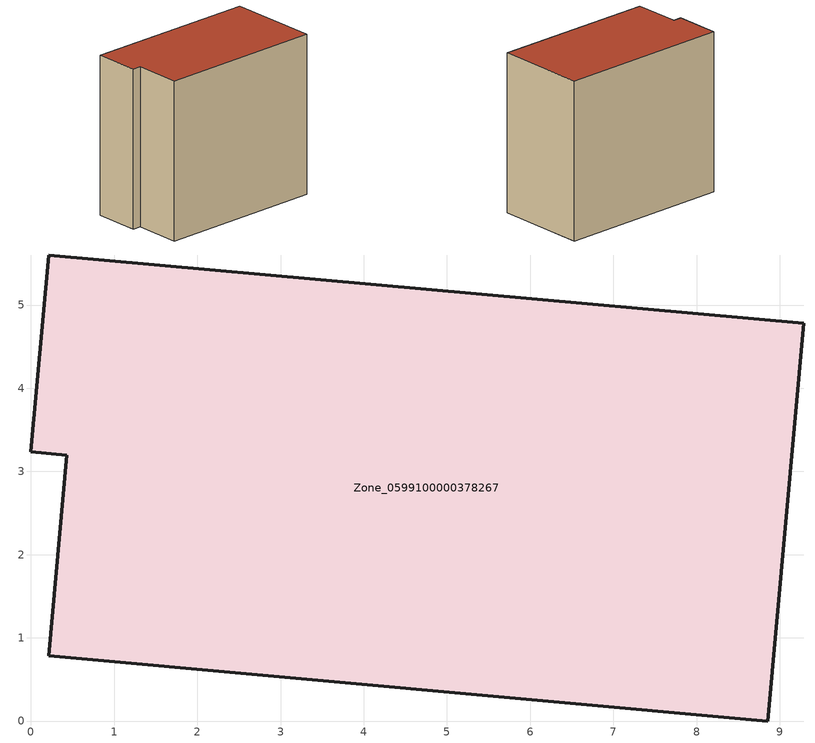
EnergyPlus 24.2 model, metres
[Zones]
Zone_0599100000378267
 floor ground (C_G): 9.29,4.78 8.85,0 0.21,0.78 0.43,3.19 0,3.23 0.21,5.6 z0
 wall outside (C_F): 8.85,0 9.29,4.78 0.21,5.6 0,3.23 0.43,3.19 0.21,0.78 8.85,0 z0:8.34
 roof outside (C_R): 0.21,0.78 8.85,0 9.29,4.78 0.21,5.6 0,3.23 0.43,3.19 z8.34
[BUILDING]
Pand.0599100000378267: North Axis=0; Terrain=City; Loads Convergence Tolerance Value=0.04; Temperature Convergence Tolerance Value=0.4; Solar Distribution=FullExterior; Maximum Number of Warmup Days=25; Minimum Number of Warmup Days=1
[Site:Location]
Rotterdam.The.Hague.AP_ZH_NLD Design_Conditions: Latitude=51.96; Longitude=4.45; Time Zone=1; Elevation=-4.5
[SITE:GROUNDTEMPERATURE:BUILDINGSURFACE]
18, 18, 18, 18, 18, 18, 18, 18, 18, 18, 18, 18
[MATERIAL] Thermal Absorptance=0.9; Solar Absorptance=0.7; Visible Absorptance=0.7
Name | Roughness | Thickness | Conductivity | Density | Specific Heat
G.TI.1992-2005 | MediumSmooth | 0.15 | 0.06 | 540 | 1210
F.TI.1992-2005 | Rough | 0.3 | 0.12 | 1920 | 840
R.TI.1992-2005 | MediumRough | 0.2 | 0.08 | 1500 | 1000
[CONSTRUCTION]
C_G: G.TI.1992-2005
C_F: F.TI.1992-2005
C_R: R.TI.1992-2005
[ZONE]
Zone_0599100000378267: Type=1; Multiplier=1; Ceiling Height=Autocalculate; Volume=Autocalculate; Floor Area=autocalculate; Part of Total Floor Area=Yes
[ZONEINFILTRATION:DESIGNFLOWRATE]
Infil_Zone_0599100000378267: Zone or ZoneList or Space or SpaceList=Zone_0599100000378267; Schedule=AlwaysOn; Design Flow Rate Calculation Method=Flow/Area; Flow Rate per Floor Area=0.0015; Constant Term Coefficient=1; Temperature Term Coefficient=0; Velocity Term Coefficient=0; Velocity Squared Term Coefficient=0
[HVACTEMPLATE:ZONE:IDEALLOADSAIRSYSTEM]
Zone_0599100000378267: Maximum Heating Supply Air Temperature=50; Minimum Cooling Supply Air Temperature=13; Maximum Heating Supply Air Humidity Ratio=0.0156; Minimum Cooling Supply Air Humidity Ratio=0.0077; Heating Limit=NoLimit; Cooling Limit=NoLimit; Dehumidification Control Type=ConstantSensibleHeatRatio; Cooling Sensible Heat Ratio=0.7; Dehumidification Setpoint=60; Humidification Control Type=None; Humidification Setpoint=30; Outdoor Air Method=None; Outdoor Air Flow Rate per Person=0.00944; Outdoor Air Flow Rate per Zone Floor Area=0; Outdoor Air Flow Rate per Zone=0; Demand Controlled Ventilation Type=None; Outdoor Air Economizer Type=NoEconomizer; Heat Recovery Type=None; Sensible Heat Recovery Effectiveness=0.7; Latent Heat Recovery Effectiveness=0.65
[ZONECONTROL:THERMOSTAT]
ThermostatControl_Zone_0599100000378267: Zone or ZoneList=Zone_0599100000378267; Control Type Schedule=DualSetpointControlType; Control 1=Thermostat_Zone_0599100000378267; Temperature Difference Between Cutout And Setpoint=0
[THERMOSTATSETPOINT:DUALSETPOINT]
Thermostat_Zone_0599100000378267: Heating Setpoint Temperature Schedule=HeatingSetpoint_Zone_0599100000378267; Cooling Setpoint Temperature Schedule=CoolingSetpoint_Zone_0599100000378267
[SCHEDULE:COMPACT]
HeatingSetpoint_Zone_0599100000378267: Through: 12/31, For: AllDays, Until: 24:00, 21
CoolingSetpoint_Zone_0599100000378267: Through: 12/31, For: AllDays, Until: 24:00, 24
DualSetpointControlType: Through: 12/31, For: AllDays, Until: 24:00, 4
AlwaysOn: Through: 12/31, For: AllDays, Until: 24:00, 1
